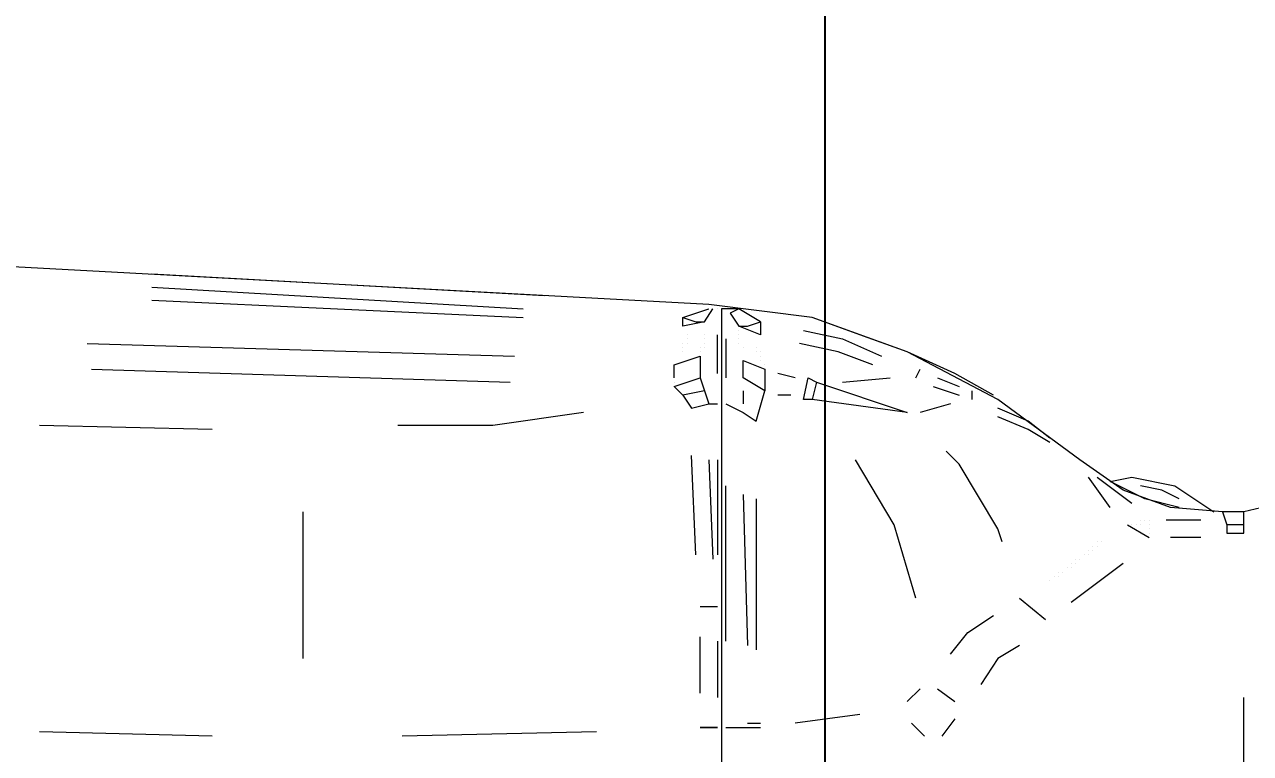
# Model space of a CAD drawing. Header units: millimetres. Extents: x 3426 to 5580, y 1375 to 2906.
# Drawn here: x 4728.8 to 4849, y 2728.4 to 2799.9 of the extents above; entities that cross this region are included whole.
import ezdxf

# ---------------------------------------------------------------- set-up
doc = ezdxf.new("R2010")
doc.units = ezdxf.units.MM
doc.layers.add('IA-DIBUJO', color=3, linetype='Continuous')
doc.layers.add('IA-DIM', color=7, linetype='Continuous')
doc.styles.add('ING-AMB', font='romans.shx', dxfattribs={"width": 0.75, "oblique": 15})
doc.dimstyles.new('ING-AMB 4', dxfattribs={"dimscale": 4, "dimtxt": 3, "dimasz": 2.5, "dimexe": 1, "dimexo": 1, "dimgap": 1, "dimtad": 1, "dimdec": 0, "dimzin": 0, "dimdsep": 46, "dimtxsty": 'ING-AMB', "dimcen": 0.1, "dimclrd": 7, "dimclre": 7, "dimclrt": 2, "dimadec": 0, "dimazin": 0, "dimtfac": 1, "dimtdec": 0, "dimtmove": 0, "dimatfit": 0, "dimfxl": 1.25, "dimtolj": 1, "dimtzin": 0, "dimarcsym": 1})

# ---------------------------------------------------------------- blocks, each defined once
blk = doc.blocks.new('*D24')
at = {"layer": 'Defpoints', "color": 0, "transparency": 16777216}
for p in [(4717.56, 2863.28), (4717.56, 2534.76), (4807.31, 2496.88)]:
    blk.add_point(p, dxfattribs=at)
at = {"layer": 'IA-DIM', "color": 7, "lineweight": -2, "transparency": 16777216}
for p, q in [((4717.56, 2538.76), (4717.56, 2867.28)), ((4807.31, 2500.88), (4807.31, 2867.28)), ((4797.31, 2863.28), (4727.56, 2863.28))]:
    blk.add_line(p, q, dxfattribs=at)
at = {"layer": 'IA-DIM', "color": 7, "transparency": 16777216}
for points in [[(4727.56, 2864.95), (4727.56, 2861.61), (4717.56, 2863.28)], [(4797.31, 2864.95), (4797.31, 2861.61), (4807.31, 2863.28)]]:
    blk.add_solid(points, dxfattribs=at)
at = {"layer": 'IA-DIM', "color": 2, "transparency": 16777216, "insert": (4762.44, 2873.28), "char_height": 12, "attachment_point": 5, "style": 'ING-AMB'}
blk.add_mtext('\\A1;90', dxfattribs=at)
blk = doc.blocks.new('*D27')
at = {"layer": 'Defpoints', "color": 0, "transparency": 16777216}
for p in [(4988.92, 2887.94), (4988.92, 2787.28), (4525.37, 2692.88)]:
    blk.add_point(p, dxfattribs=at)
at = {"layer": 'IA-DIM', "color": 7, "lineweight": -2, "transparency": 16777216}
for p, q in [((4525.37, 2696.88), (4525.37, 2891.94)), ((4988.92, 2791.28), (4988.92, 2891.94)), ((4535.37, 2887.94), (4978.92, 2887.94))]:
    blk.add_line(p, q, dxfattribs=at)
at = {"layer": 'IA-DIM', "color": 7, "transparency": 16777216}
for points in [[(4535.37, 2889.61), (4535.37, 2886.28), (4525.37, 2887.94)], [(4978.92, 2889.61), (4978.92, 2886.28), (4988.92, 2887.94)]]:
    blk.add_solid(points, dxfattribs=at)
at = {"layer": 'IA-DIM', "color": 2, "transparency": 16777216, "insert": (4757.15, 2897.94), "char_height": 12, "attachment_point": 5, "style": 'ING-AMB'}
blk.add_mtext('\\A1;502', dxfattribs=at)

msp = doc.modelspace()

# ---------------------------------------------------------------- linework, layer by layer
at = {"layer": 'IA-DIBUJO', "color": 8, "lineweight": 18}
for points in [[(4823.82, 2763.57), (4820.01, 2765.69), (4815.35, 2767.81), (4810.7, 2769.5), (4806.04, 2771.19), (4795.88, 2772.46), (4725.18, 2776.27), (4717.14, 2777.54), (4709.52, 2781.35), (4690.47, 2794.9), (4686.24, 2797.02), (4687.93, 2796.17)], [(4779.79, 2773.31), (4741.27, 2775.43)], [(4741.27, 2774.16), (4777.68, 2772.04)], [(4741.27, 2772.89), (4777.68, 2771.19)], [(4795.88, 2772.46), (4795.88, 2772.46)], [(4795.88, 2772.46), (4795.88, 2772.46)], [(4793.34, 2771.19), (4795.88, 2772.04)], [(4795.46, 2770.77), (4796.3, 2772.04)], [(4795.88, 2772.04), (4795.88, 2772.04)], [(4795.88, 2772.04), (4795.88, 2772.04)], [(4795.88, 2772.04), (4795.88, 2772.04)], [(4795.88, 2772.04), (4795.88, 2772.04)], [(4796.3, 2772.04), (4796.3, 2772.04)], [(4796.3, 2772.04), (4796.3, 2772.04)], [(4796.3, 2772.04), (4796.3, 2772.04)], [(4796.3, 2772.04), (4796.3, 2772.04)], [(4796.73, 2772.04), (4796.73, 2772.04)], [(4796.73, 2772.04), (4796.73, 2772.04)], [(4796.73, 2772.04), (4796.73, 2772.04)], [(4797.15, 2772.04), (4797.15, 2772.04)], [(4797.15, 2772.04), (4797.15, 2772.04)], [(4800.96, 2770.77), (4798.84, 2772.04), (4797.15, 2772.04), (4797.15, 2762.73), (4797.15, 2730.98), (4797.15, 2698.38), (4797.15, 2693.3), (4798.42, 2692.45)], [(4797.15, 2772.04), (4797.15, 2772.04)], [(4797.15, 2772.04), (4797.15, 2772.04)], [(4797.57, 2772.04), (4797.57, 2772.04)], [(4797.57, 2772.04), (4797.57, 2772.04)], [(4797.57, 2772.04), (4797.57, 2772.04)], [(4798.84, 2772.04), (4798, 2771.62), (4798.84, 2770.35)], [(4798, 2771.62), (4798, 2771.62)], [(4806.04, 2771.19), (4806.04, 2771.19)], [(4855.57, 2753.84), (4848.37, 2752.14), (4846.26, 2752.14), (4841.18, 2752.57), (4836.52, 2754.26), (4832.29, 2757.22), (4824.24, 2763.15), (4815.35, 2767.81), (4806.04, 2771.19)], [(4807.31, 2770.77), (4807.31, 2770.77)], [(4793.76, 2769.5), (4793.76, 2769.5)], [(4793.76, 2769.08), (4793.76, 2769.08)], [(4795.46, 2769.5), (4795.46, 2769.5)], [(4795.46, 2769.08), (4795.46, 2769.08)], [(4796.73, 2765.69), (4796.73, 2769.5)], [(4797.57, 2769.08), (4797.57, 2765.27)], [(4798.84, 2769.92), (4798.84, 2769.92)], [(4798.84, 2769.5), (4798.84, 2769.5)], [(4798.84, 2769.08), (4798.84, 2769.08)], [(4805.19, 2769.92), (4809, 2769.08), (4812.81, 2767.38)], [(4734.92, 2768.65), (4776.83, 2767.38)], [(4793.34, 2768.65), (4793.34, 2768.65)], [(4793.34, 2768.23), (4793.34, 2768.23)], [(4793.34, 2767.81), (4793.34, 2767.81)], [(4793.76, 2768.65), (4793.76, 2768.65)], [(4795.03, 2768.23), (4795.03, 2768.23)], [(4795.03, 2767.81), (4795.03, 2767.81)], [(4795.46, 2768.65), (4795.46, 2768.65)], [(4795.46, 2768.23), (4795.46, 2768.23)], [(4798.84, 2768.65), (4798.84, 2768.65)], [(4799.27, 2768.23), (4799.27, 2768.23)], [(4800.54, 2768.23), (4800.54, 2768.23)], [(4800.54, 2767.81), (4800.54, 2767.81)], [(4800.96, 2767.81), (4800.96, 2767.81)], [(4811.97, 2766.54), (4808.58, 2767.81), (4804.77, 2768.65)], [(4792.49, 2765.27), (4792.49, 2766.54), (4795.03, 2767.38), (4795.03, 2765.27)], [(4800.96, 2767.38), (4800.96, 2767.38)], [(4800.96, 2766.96), (4800.96, 2766.96)], [(4801.38, 2766.54), (4801.38, 2766.54)], [(4735.34, 2766.11), (4776.41, 2764.84)], [(4795.46, 2764), (4793.34, 2763.57), (4792.49, 2764.42), (4795.03, 2765.27), (4795.46, 2764), (4795.88, 2762.73)], [(4804.35, 2765.27), (4802.65, 2765.69)], [(4806.46, 2764.84), (4806.04, 2763.15), (4805.19, 2763.15), (4805.62, 2765.27), (4806.46, 2764.84), (4815.35, 2761.88), (4806.04, 2763.15)], [(4809, 2764.84), (4813.66, 2765.27)], [(4816.2, 2765.27), (4816.62, 2766.11)], [(4818.32, 2765.27), (4820.43, 2764.42)], [(4792.49, 2764.84), (4792.49, 2764.84)], [(4792.49, 2764.42), (4792.49, 2764.42)], [(4817.89, 2764.42), (4820.43, 2763.57)], [(4793.34, 2763.57), (4794.19, 2762.3), (4795.88, 2762.73), (4796.73, 2762.73)], [(4797.57, 2762.73), (4799.27, 2761.88), (4800.54, 2761.03), (4801.38, 2764)], [(4799.27, 2764), (4799.27, 2762.73)], [(4803.92, 2763.57), (4802.65, 2763.57)], [(4821.7, 2764), (4821.7, 2763.15)], [(4783.6, 2761.88), (4774.71, 2760.61), (4765.4, 2760.61)], [(4797.15, 2762.73), (4797.15, 2762.73)], [(4819.59, 2762.73), (4816.62, 2761.88)], [(4829.32, 2759.34), (4827.21, 2761.03), (4824.24, 2762.3)], [(4747.2, 2760.19), (4730.26, 2760.61)], [(4829.32, 2758.92), (4827.21, 2760.19), (4824.24, 2761.46)], [(4824.67, 2749.18), (4824.24, 2750.45), (4820.43, 2756.8), (4819.16, 2758.07)], [(4794.61, 2747.91), (4794.19, 2757.65)], [(4795.88, 2757.22), (4796.3, 2747.49)], [(4796.73, 2757.22), (4796.73, 2747.91)], [(4816.2, 2743.68), (4814.08, 2750.87), (4810.27, 2757.22)], [(4832.29, 2757.22), (4832.29, 2757.22)], [(4832.29, 2757.22), (4832.29, 2757.22)], [(4832.29, 2757.22), (4832.29, 2757.22)], [(4797.57, 2739.44), (4797.57, 2754.68)], [(4835.25, 2752.57), (4833.13, 2755.53)], [(4833.98, 2755.53), (4837.37, 2752.99)], [(4842.02, 2752.57), (4838.64, 2753.41), (4835.25, 2755.11), (4837.37, 2755.53), (4841.6, 2754.68), (4845.41, 2752.14)], [(4835.25, 2755.11), (4835.25, 2755.11)], [(4842.02, 2753.41), (4840.33, 2754.26), (4838.21, 2754.68)], [(4799.27, 2753.84), (4799.69, 2739.02)], [(4800.54, 2753.41), (4800.54, 2738.6)], [(4756.09, 2752.14), (4756.09, 2737.75)], [(4845.41, 2752.14), (4845.41, 2752.14)], [(4846.26, 2752.14), (4846.26, 2752.14)], [(4848.37, 2752.14), (4848.37, 2752.14)], [(4836.94, 2750.87), (4836.94, 2750.87)], [(4836.94, 2750.87), (4839.06, 2749.6)], [(4837.37, 2750.87), (4837.37, 2750.87)], [(4837.79, 2750.87), (4837.79, 2750.87)], [(4838.21, 2751.3), (4838.21, 2751.3)], [(4838.21, 2750.87), (4838.21, 2750.87)], [(4838.64, 2751.3), (4838.64, 2751.3)], [(4839.06, 2751.3), (4839.06, 2751.3)], [(4839.06, 2751.3), (4839.06, 2751.3)], [(4839.06, 2750.87), (4839.06, 2750.87)], [(4844.14, 2751.3), (4840.75, 2751.3)], [(4848.37, 2750.03), (4848.37, 2750.87), (4846.68, 2750.87)], [(4848.37, 2750.87), (4848.37, 2750.87)], [(4839.06, 2750.45), (4839.06, 2750.45)], [(4839.06, 2750.03), (4839.06, 2750.03)], [(4839.06, 2749.6), (4839.06, 2749.6)], [(4839.06, 2749.6), (4839.06, 2749.6)], [(4844.14, 2749.6), (4841.18, 2749.6)], [(4848.37, 2750.03), (4848.37, 2750.03)], [(4833.56, 2748.76), (4833.56, 2748.76)], [(4833.98, 2749.18), (4833.98, 2749.18)], [(4833.98, 2748.76), (4833.98, 2748.76)], [(4834.4, 2749.18), (4834.4, 2749.18)], [(4831.86, 2747.49), (4831.86, 2747.49)], [(4832.29, 2747.49), (4832.29, 2747.49)], [(4832.71, 2747.91), (4832.71, 2747.91)], [(4833.13, 2748.33), (4833.13, 2748.33)], [(4833.13, 2747.91), (4833.13, 2747.91)], [(4833.56, 2748.33), (4833.56, 2748.33)], [(4830.17, 2746.22), (4830.17, 2746.22)], [(4830.59, 2746.22), (4830.59, 2746.22)], [(4831.02, 2746.64), (4831.02, 2746.64)], [(4831.44, 2747.06), (4831.44, 2747.06)], [(4836.52, 2747.06), (4831.44, 2743.25)], [(4831.44, 2746.64), (4831.44, 2746.64)], [(4831.86, 2747.06), (4831.86, 2747.06)], [(4829.32, 2745.37), (4829.32, 2745.37)], [(4829.75, 2745.79), (4829.75, 2745.79)], [(4830.17, 2745.79), (4830.17, 2745.79)], [(4826.36, 2743.68), (4828.9, 2741.56)], [(4796.73, 2742.83), (4795.03, 2742.83)], [(4819.59, 2738.17), (4821.28, 2740.29), (4823.82, 2741.98)], [(4795.03, 2734.36), (4795.03, 2739.87)], [(4796.73, 2739.44), (4796.73, 2733.94)], [(4826.36, 2739.02), (4824.24, 2737.75), (4822.55, 2735.21)], [(4815.35, 2733.52), (4816.62, 2734.79)], [(4818.32, 2734.79), (4820.01, 2733.52)], [(4848.37, 2667.48), (4848.37, 2733.94)], [(4810.7, 2732.25), (4804.35, 2731.4)], [(4820.01, 2731.82), (4818.74, 2730.13)], [(4747.2, 2730.13), (4730.26, 2730.55)], [(4784.87, 2730.55), (4765.82, 2730.13)], [(4795.03, 2730.98), (4795.03, 2730.98)], [(4796.73, 2730.98), (4796.73, 2730.98)], [(4797.57, 2730.98), (4799.69, 2730.98), (4800.96, 2730.98)], [(4797.57, 2730.98), (4797.57, 2730.98)], [(4799.69, 2731.4), (4800.96, 2731.4)], [(4799.69, 2731.4), (4799.69, 2731.4)], [(4800.96, 2731.4), (4800.96, 2731.4)], [(4815.78, 2731.4), (4817.05, 2730.13)]]:
    msp.add_lwpolyline(points, dxfattribs=at)
for points in [[(4795.46, 2770.77), (4793.34, 2770.35), (4793.34, 2771.19), (4794.61, 2770.77)], [(4800.96, 2770.77), (4800.96, 2769.5), (4798.84, 2770.35), (4799.69, 2770.35)], [(4799.27, 2765.27), (4799.27, 2766.96), (4801.38, 2766.11), (4801.38, 2764)], [(4848.37, 2750.87), (4848.37, 2752.14), (4846.26, 2752.14), (4846.68, 2750.87), (4846.68, 2750.03), (4848.37, 2750.03)], [(4796.73, 2730.98), (4795.03, 2730.98)]]:
    msp.add_lwpolyline(points, close=True, dxfattribs=at)

# ---------------------------------------------------------------- dimensions: what is measured, and where the dimension line sits
at = {"layer": 'IA-DIM'}
dim = msp.add_linear_dim(base=(4988.92, 2887.94), p1=(4525.37, 2692.88), p2=(4988.92, 2787.28), text='502', dimstyle='ING-AMB 4', override={"dimpost": '\\X'}, dxfattribs=at)
dim.commit()
dim.dimension.update_dxf_attribs({"geometry": '*D27', "text_midpoint": (4757.15, 2897.94)})
dim = msp.add_linear_dim(base=(4717.56, 2863.28), p1=(4807.31, 2496.88), p2=(4717.56, 2534.76), dimstyle='ING-AMB 4', override={"dimpost": '\\X'}, dxfattribs=at)
dim.commit()
dim.dimension.update_dxf_attribs({"geometry": '*D24', "text_midpoint": (4762.44, 2873.28)})

doc.saveas('drawing.dxf')
